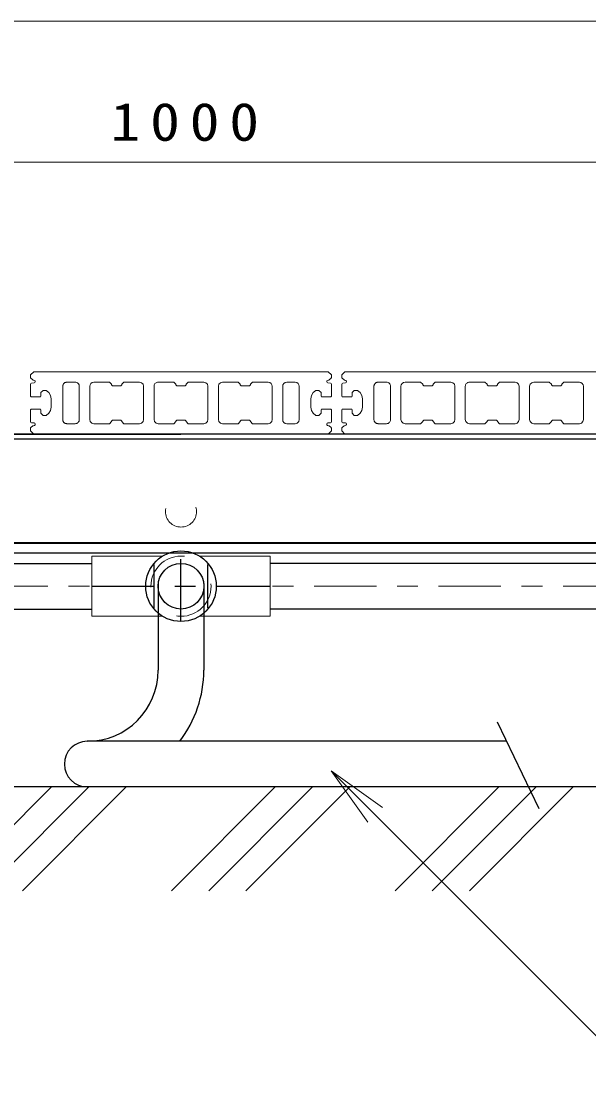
# Model space of a CAD drawing. Units: millimetres on the paper, with parts at other scales. Extents: x -385 to 0, y -594 to 267.
# Drawn here: x -304.4 to -277, y -108.9 to -57.7 of the extents above; entities that cross this region are included whole.
import ezdxf

# ---------------------------------------------------------------- set-up
doc = ezdxf.new("R2010")
doc.units = ezdxf.units.MM
for name, pattern in [('USER1', [4.5, 2.5, -2]), ('USER2', [6, 3, -1, 1, -1]), ('USER3', [8, 3, -1, 1, -1, 1, -1])]:
    doc.linetypes.add(name, pattern=pattern)
doc.layers.add('1_10', color=7, linetype='Continuous', lineweight=25)
doc.styles.add('ＭＳ ゴシック', font='')
doc.styles.get('ＭＳ ゴシック').set_extended_font_data('MS Gothic')

msp = doc.modelspace()

# ---------------------------------------------------------------- linework, layer by layer
at = {"layer": '1_10', "lineweight": 13}
for p, q in [((-346.687, -64.484), (-246.687, -64.484)), ((-289.448, -93.81), (-287.326, -95.931)), ((-289.448, -93.81), (-286.973, -95.577)), ((-287.68, -96.284), (-289.448, -93.81)), ((-307.926, -99.584), (-302.926, -94.584)), ((-306.129, -99.584), (-301.129, -94.584)), ((-304.333, -99.584), (-299.333, -94.584)), ((-297.149, -99.584), (-292.149, -94.584)), ((-295.353, -99.584), (-290.353, -94.584)), ((-293.557, -99.584), (-288.557, -94.584)), ((-286.373, -99.584), (-281.373, -94.584)), ((-284.577, -99.584), (-279.577, -94.584)), ((-282.781, -99.584), (-277.781, -94.584))]:
    msp.add_line(p, q, dxfattribs=at)
at = {"layer": '1_10', "color": 60}
for p, q in [((-346.237, -77.814), (-247.137, -77.814)), ((-257.687, -82.864), (-335.687, -82.864)), ((-335.687, -83.314), (-257.687, -83.314))]:
    msp.add_line(p, q, dxfattribs=at)
at = {"layer": '1_10', "color": 190}
for p, q in [((-247.937, -77.584), (-345.437, -77.584)), ((-345.437, -77.814), (-247.937, -77.814)), ((-333.237, -82.814), (-260.137, -82.814))]:
    msp.add_line(p, q, dxfattribs=at)
at = {"layer": '1_10', "color": 190, "linetype": 'USER1', "lineweight": 13}
msp.add_line((-247.937, -77.814), (-345.437, -77.814), dxfattribs=at)
at = {"layer": '1_10'}
for p, q in [((-339.837, -77.584), (-296.687, -77.584)), ((-253.537, -77.584), (-296.687, -77.584)), ((-297.787, -84.784), (-297.787, -88.966)), ((-295.587, -84.784), (-295.587, -88.966)), ((-281.444, -91.446), (-279.448, -95.619)), ((-280.995, -92.384), (-301.205, -92.384)), ((-227.868, -94.584), (-365.507, -94.584)), ((-279.943, -94.584), (-301.205, -94.584))]:
    msp.add_line(p, q, dxfattribs=at)
at = {"layer": '1_10', "color": 4, "lineweight": 13}
for p, q in [((-300.987, -83.464), (-297.575, -83.464)), ((-300.987, -86.364), (-300.987, -83.464)), ((-295.8, -83.464), (-292.387, -83.464)), ((-292.387, -86.364), (-292.387, -83.464)), ((-297.575, -86.364), (-300.987, -86.364)), ((-295.8, -86.364), (-292.387, -86.364))]:
    msp.add_line(p, q, dxfattribs=at)
at = {"layer": '1_10', "color": 4, "linetype": 'USER2'}
for p, q in [((-296.687, -86.614), (-296.687, -83.214)), ((-300.987, -84.914), (-292.387, -84.914))]:
    msp.add_line(p, q, dxfattribs=at)
at = {"layer": '1_10', "color": 4}
for p, q in [((-318.103, -83.814), (-300.987, -83.814)), ((-275.271, -83.814), (-292.387, -83.814)), ((-318.103, -86.014), (-300.987, -86.014)), ((-275.271, -86.014), (-292.387, -86.014))]:
    msp.add_line(p, q, dxfattribs=at)
at = {"layer": '1_10', "color": 4, "linetype": 'USER3'}
for p, q in [((-297.987, -85.952), (-297.987, -83.875)), ((-295.387, -85.952), (-295.387, -83.875))]:
    msp.add_line(p, q, dxfattribs=at)
at = {"layer": '1_10', "linetype": 'USER2', "lineweight": 13}
for p, q in [((-318.103, -84.914), (-300.987, -84.914)), ((-275.271, -84.914), (-292.387, -84.914))]:
    msp.add_line(p, q, dxfattribs=at)
at = {"layer": '1_10', "lineweight": 13}
for points in [[(-253.241, -75.015), (-270.56, -57.696), (-331.483, -57.696)], [(-289.448, -93.81), (-274.319, -108.933), (-259.254, -108.933)]]:
    msp.add_lwpolyline(points, dxfattribs=at)
at = {"layer": '1_10', "color": 40, "lineweight": 13}
for points in [[(-303.759, -77.049), (-303.726, -77.066), (-303.712, -77.1), (-303.712, -77.116), (-303.722, -77.146), (-303.748, -77.164), (-303.803, -77.181), (-303.812, -77.184), (-303.82, -77.19), (-303.918, -77.268), (-303.932, -77.286), (-303.937, -77.308), (-303.937, -77.434), (-303.787, -77.584), (-289.587, -77.584), (-289.437, -77.434), (-289.437, -77.308), (-289.442, -77.286), (-289.456, -77.268), (-289.554, -77.19), (-289.563, -77.184), (-289.572, -77.181), (-289.626, -77.164), (-289.652, -77.146), (-289.662, -77.116), (-289.662, -77.1), (-289.649, -77.066), (-289.616, -77.049), (-289.483, -77.038), (-289.451, -77.021), (-289.437, -76.987), (-289.437, -76.409), (-289.462, -76.384), (-289.912, -76.384), (-289.937, -76.409), (-289.937, -76.584), (-290.037, -76.684), (-290.187, -76.684), (-290.316, -76.583), (-290.403, -76.444), (-290.437, -76.284), (-290.437, -75.884), (-290.403, -75.723), (-290.316, -75.584), (-290.187, -75.484), (-290.037, -75.484), (-289.937, -75.584), (-289.937, -75.759), (-289.912, -75.784), (-289.462, -75.784), (-289.437, -75.759), (-289.437, -75.18), (-289.451, -75.146), (-289.483, -75.129), (-289.616, -75.118), (-289.649, -75.101), (-289.662, -75.067), (-289.662, -75.051), (-289.652, -75.021), (-289.626, -75.003), (-289.572, -74.986), (-289.563, -74.983), (-289.554, -74.977), (-289.456, -74.899), (-289.442, -74.881), (-289.437, -74.859), (-289.437, -74.734), (-289.587, -74.584), (-303.787, -74.584), (-303.937, -74.734), (-303.937, -74.859), (-303.932, -74.881), (-303.918, -74.899), (-303.82, -74.977), (-303.812, -74.983), (-303.803, -74.986), (-303.748, -75.003), (-303.722, -75.021), (-303.712, -75.051), (-303.712, -75.067), (-303.726, -75.101), (-303.759, -75.118), (-303.891, -75.129), (-303.924, -75.146), (-303.937, -75.18), (-303.937, -75.759), (-303.912, -75.784), (-303.462, -75.784), (-303.437, -75.759), (-303.437, -75.584), (-303.337, -75.484), (-303.187, -75.484), (-303.058, -75.584), (-302.971, -75.723), (-302.937, -75.884), (-302.937, -76.284), (-302.971, -76.444), (-303.058, -76.583), (-303.187, -76.684), (-303.337, -76.684), (-303.437, -76.584), (-303.437, -76.409), (-303.462, -76.384), (-303.912, -76.384), (-303.937, -76.409), (-303.937, -76.987), (-303.924, -77.021), (-303.891, -77.038)], [(-302.314, -77.038), (-302.342, -77.01), (-302.353, -76.995), (-302.364, -76.978), (-302.372, -76.96), (-302.379, -76.942), (-302.383, -76.923), (-302.386, -76.903), (-302.387, -76.884), (-302.387, -75.284), (-302.386, -75.264), (-302.383, -75.245), (-302.379, -75.226), (-302.372, -75.207), (-302.364, -75.189), (-302.353, -75.172), (-302.342, -75.157), (-302.314, -75.129), (-302.298, -75.117), (-302.281, -75.107), (-302.264, -75.099), (-302.245, -75.092), (-302.226, -75.087), (-302.207, -75.085), (-302.187, -75.084), (-301.787, -75.084), (-301.748, -75.087), (-301.711, -75.099), (-301.676, -75.117), (-301.646, -75.142), (-301.621, -75.172), (-301.602, -75.207), (-301.591, -75.245), (-301.587, -75.284), (-301.587, -76.884), (-301.591, -76.923), (-301.602, -76.96), (-301.621, -76.995), (-301.646, -77.025), (-301.676, -77.05), (-301.711, -77.068), (-301.748, -77.08), (-301.787, -77.084), (-302.187, -77.084), (-302.207, -77.083), (-302.226, -77.08), (-302.245, -77.075), (-302.264, -77.068), (-302.281, -77.06), (-302.298, -77.05)], [(-299.587, -75.259), (-299.537, -75.209), (-299.537, -75.184), (-299.437, -75.084), (-298.687, -75.084), (-298.587, -75.11), (-298.514, -75.184), (-298.487, -75.284), (-298.487, -76.884), (-298.514, -76.984), (-298.587, -77.057), (-298.687, -77.084), (-299.437, -77.084), (-299.537, -76.984), (-299.537, -76.959), (-299.587, -76.909), (-299.987, -76.909), (-300.037, -76.959), (-300.037, -76.984), (-300.137, -77.084), (-300.887, -77.084), (-300.987, -77.057), (-301.06, -76.984), (-301.087, -76.884), (-301.087, -75.284), (-301.072, -75.207), (-301.029, -75.142), (-300.964, -75.099), (-300.887, -75.084), (-300.137, -75.084), (-300.037, -75.184), (-300.037, -75.209), (-299.987, -75.259)], [(-295.587, -75.084), (-295.487, -75.11), (-295.414, -75.184), (-295.387, -75.284), (-295.387, -76.884), (-295.414, -76.984), (-295.487, -77.057), (-295.587, -77.084), (-296.337, -77.084), (-296.437, -76.984), (-296.437, -76.959), (-296.487, -76.909), (-296.887, -76.909), (-296.937, -76.959), (-296.937, -76.984), (-297.037, -77.084), (-297.787, -77.084), (-297.887, -77.057), (-297.96, -76.984), (-297.987, -76.884), (-297.987, -75.284), (-297.984, -75.249), (-297.975, -75.215), (-297.96, -75.184), (-297.94, -75.155), (-297.916, -75.13), (-297.887, -75.11), (-297.856, -75.096), (-297.822, -75.087), (-297.787, -75.084), (-297.037, -75.084), (-296.937, -75.184), (-296.937, -75.209), (-296.887, -75.259), (-296.487, -75.259), (-296.437, -75.209), (-296.437, -75.184), (-296.337, -75.084)], [(-292.287, -76.884), (-292.314, -76.984), (-292.387, -77.057), (-292.487, -77.084), (-293.237, -77.084), (-293.337, -76.984), (-293.337, -76.959), (-293.387, -76.909), (-293.787, -76.909), (-293.837, -76.959), (-293.837, -76.984), (-293.937, -77.084), (-294.687, -77.084), (-294.787, -77.057), (-294.86, -76.984), (-294.887, -76.884), (-294.887, -75.284), (-294.86, -75.184), (-294.787, -75.11), (-294.687, -75.084), (-293.937, -75.084), (-293.837, -75.184), (-293.837, -75.209), (-293.787, -75.259), (-293.387, -75.259), (-293.337, -75.209), (-293.337, -75.184), (-293.237, -75.084), (-292.487, -75.084), (-292.411, -75.099), (-292.346, -75.142), (-292.302, -75.207), (-292.287, -75.284)], [(-291.587, -75.084), (-291.187, -75.084), (-291.111, -75.099), (-291.046, -75.142), (-291.002, -75.207), (-290.987, -75.284), (-290.987, -76.884), (-291.014, -76.984), (-291.087, -77.057), (-291.187, -77.084), (-291.587, -77.084), (-291.664, -77.068), (-291.729, -77.025), (-291.772, -76.96), (-291.787, -76.884), (-291.787, -75.284), (-291.772, -75.207), (-291.729, -75.142), (-291.664, -75.099)], [(-287.314, -77.038), (-287.342, -77.01), (-287.353, -76.995), (-287.364, -76.978), (-287.372, -76.96), (-287.379, -76.942), (-287.383, -76.923), (-287.386, -76.903), (-287.387, -76.884), (-287.387, -75.284), (-287.386, -75.264), (-287.383, -75.245), (-287.379, -75.226), (-287.372, -75.207), (-287.364, -75.189), (-287.353, -75.172), (-287.342, -75.157), (-287.314, -75.129), (-287.298, -75.117), (-287.281, -75.107), (-287.264, -75.099), (-287.245, -75.092), (-287.226, -75.087), (-287.207, -75.085), (-287.187, -75.084), (-286.787, -75.084), (-286.748, -75.087), (-286.711, -75.099), (-286.676, -75.117), (-286.646, -75.142), (-286.621, -75.172), (-286.602, -75.207), (-286.591, -75.245), (-286.587, -75.284), (-286.587, -76.884), (-286.591, -76.923), (-286.602, -76.96), (-286.621, -76.995), (-286.646, -77.025), (-286.676, -77.05), (-286.711, -77.068), (-286.748, -77.08), (-286.787, -77.084), (-287.187, -77.084), (-287.207, -77.083), (-287.226, -77.08), (-287.245, -77.075), (-287.264, -77.068), (-287.281, -77.06), (-287.298, -77.05)], [(-284.587, -75.259), (-284.537, -75.209), (-284.537, -75.184), (-284.437, -75.084), (-283.687, -75.084), (-283.587, -75.11), (-283.514, -75.184), (-283.487, -75.284), (-283.487, -76.884), (-283.514, -76.984), (-283.587, -77.057), (-283.687, -77.084), (-284.437, -77.084), (-284.537, -76.984), (-284.537, -76.959), (-284.587, -76.909), (-284.987, -76.909), (-285.037, -76.959), (-285.037, -76.984), (-285.137, -77.084), (-285.887, -77.084), (-285.987, -77.057), (-286.06, -76.984), (-286.087, -76.884), (-286.087, -75.284), (-286.072, -75.207), (-286.029, -75.142), (-285.964, -75.099), (-285.887, -75.084), (-285.137, -75.084), (-285.037, -75.184), (-285.037, -75.209), (-284.987, -75.259)], [(-280.587, -75.084), (-280.487, -75.11), (-280.414, -75.184), (-280.387, -75.284), (-280.387, -76.884), (-280.414, -76.984), (-280.487, -77.057), (-280.587, -77.084), (-281.337, -77.084), (-281.437, -76.984), (-281.437, -76.959), (-281.487, -76.909), (-281.887, -76.909), (-281.937, -76.959), (-281.937, -76.984), (-282.037, -77.084), (-282.787, -77.084), (-282.887, -77.057), (-282.96, -76.984), (-282.987, -76.884), (-282.987, -75.284), (-282.984, -75.249), (-282.975, -75.215), (-282.96, -75.184), (-282.94, -75.155), (-282.916, -75.13), (-282.887, -75.11), (-282.856, -75.096), (-282.822, -75.087), (-282.787, -75.084), (-282.037, -75.084), (-281.937, -75.184), (-281.937, -75.209), (-281.887, -75.259), (-281.487, -75.259), (-281.437, -75.209), (-281.437, -75.184), (-281.337, -75.084)], [(-277.287, -76.884), (-277.314, -76.984), (-277.387, -77.057), (-277.487, -77.084), (-278.237, -77.084), (-278.337, -76.984), (-278.337, -76.959), (-278.387, -76.909), (-278.787, -76.909), (-278.837, -76.959), (-278.837, -76.984), (-278.937, -77.084), (-279.687, -77.084), (-279.787, -77.057), (-279.86, -76.984), (-279.887, -76.884), (-279.887, -75.284), (-279.86, -75.184), (-279.787, -75.11), (-279.687, -75.084), (-278.937, -75.084), (-278.837, -75.184), (-278.837, -75.209), (-278.787, -75.259), (-278.387, -75.259), (-278.337, -75.209), (-278.337, -75.184), (-278.237, -75.084), (-277.487, -75.084), (-277.411, -75.099), (-277.346, -75.142), (-277.302, -75.207), (-277.287, -75.284)]]:
    msp.add_lwpolyline(points, close=True, dxfattribs=at)
msp.add_lwpolyline([(-274.587, -74.584), (-288.787, -74.584), (-288.937, -74.734), (-288.937, -74.859), (-288.932, -74.881), (-288.918, -74.899), (-288.82, -74.977), (-288.812, -74.983), (-288.803, -74.986), (-288.748, -75.003), (-288.722, -75.021), (-288.712, -75.051), (-288.712, -75.067), (-288.726, -75.101), (-288.759, -75.118), (-288.891, -75.129), (-288.924, -75.146), (-288.937, -75.18), (-288.937, -75.759), (-288.912, -75.784), (-288.462, -75.784), (-288.437, -75.759), (-288.437, -75.584), (-288.337, -75.484), (-288.187, -75.484), (-288.058, -75.584), (-287.971, -75.723), (-287.937, -75.884), (-287.937, -76.284), (-287.971, -76.444), (-288.058, -76.583), (-288.187, -76.684), (-288.337, -76.684), (-288.437, -76.584), (-288.437, -76.409), (-288.462, -76.384), (-288.912, -76.384), (-288.937, -76.409), (-288.937, -76.987), (-288.924, -77.021), (-288.891, -77.038), (-288.759, -77.049), (-288.726, -77.066), (-288.712, -77.1), (-288.712, -77.116), (-288.722, -77.146), (-288.748, -77.164), (-288.803, -77.181), (-288.812, -77.184), (-288.82, -77.19), (-288.918, -77.268), (-288.932, -77.286), (-288.937, -77.308), (-288.937, -77.434), (-288.787, -77.584), (-274.587, -77.584)], dxfattribs=at)
at = {"layer": '1_10', "color": 60, "linetype": 'USER1', "lineweight": 13}
msp.add_circle((-296.687, -81.314), 0.75, dxfattribs=at)
at = {"layer": '1_10', "color": 4}
for radius in [1.7, 1.1]:
    msp.add_circle((-296.687, -84.914), radius, dxfattribs=at)
at = {"layer": '1_10', "color": 4, "linetype": 'USER1', "lineweight": 13}
msp.add_circle((-296.687, -84.914), 1.45, dxfattribs=at)
at = {"layer": '1_10'}
for centre, radius, start, end in [((-301.205, -88.966), 3.418, 270, 0), ((-301.205, -88.966), 5.618, 322.5282, 0), ((-301.205, -93.484), 1.1, 90, 270)]:
    msp.add_arc(centre, radius, start, end, dxfattribs=at)

# ---------------------------------------------------------------- texts
at = {"layer": '1_10', "insert": (-296.266, -63.484), "char_height": 1.833, "attachment_point": 8, "style": 'ＭＳ ゴシック'}
msp.add_mtext('\\T1.33;\\W1.15;1000', dxfattribs=at)
at = {"layer": '1_10', "color": 4, "insert": (-296.691, -86.489), "char_height": 0.01833, "attachment_point": 7, "rotation": 270, "style": 'ＭＳ ゴシック'}
msp.add_mtext('\\T1.5;\\W0.95;Ｒｐ1/2', dxfattribs=at)

doc.saveas('drawing.dxf')
